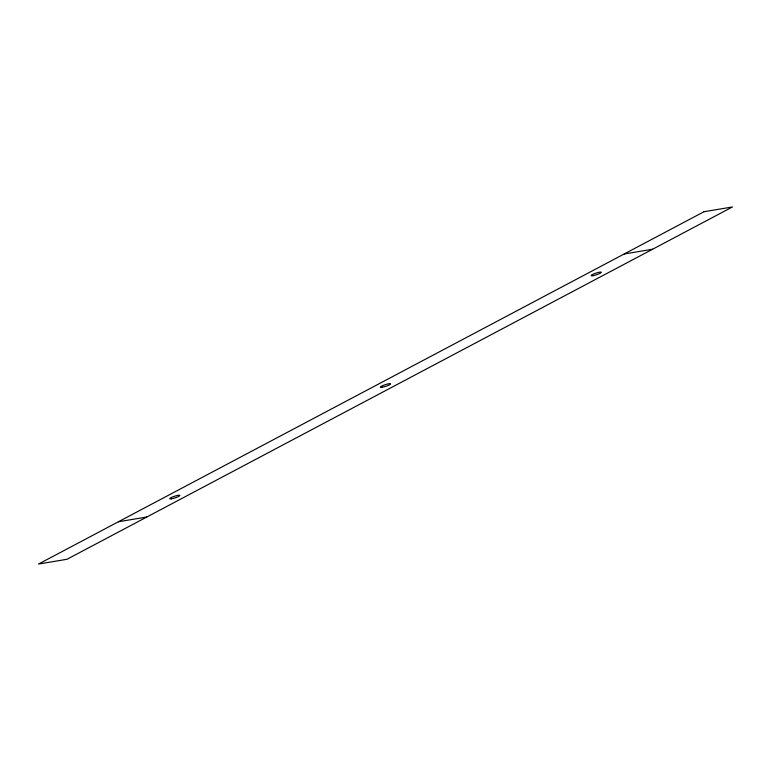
<?xml version="1.0" encoding="UTF-8"?>
<svg xmlns="http://www.w3.org/2000/svg" width="771" height="771" viewBox="0 0 771 771"><rect width="100%" height="100%" fill="white"/><g stroke="black" fill="none" stroke-linecap="round" stroke-linejoin="round"><path stroke-width="1.16" d="M624.163 253.996L652.594 249.235M118.406 521.765L146.837 517.004M704.019 211.717L38.55 564.044L66.981 559.283L732.45 206.956L704.019 211.717M592.909 275.69A5.378 0.867 -18.3 0 0 601.255 272.491A5.378 0.867 -18.3 0 0 594.537 273.609A5.378 0.867 -18.3 0 0 592.909 275.69M171.441 498.827A5.378 0.867 -18.3 0 0 179.788 495.628A5.378 0.867 -18.3 0 0 173.07 496.755A5.378 0.867 -18.3 0 0 171.441 498.827M382.175 387.264A5.378 0.867 -18.3 0 0 390.521 384.054A5.378 0.867 -18.3 0 0 383.804 385.182A5.378 0.867 -18.3 0 0 382.175 387.264"/></g></svg>
